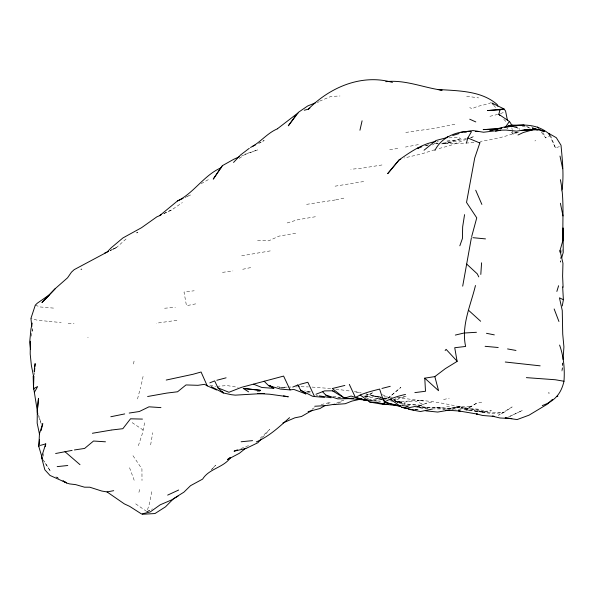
<?xml version="1.0" encoding="UTF-8"?>
<svg xmlns="http://www.w3.org/2000/svg" width="594" height="594" viewBox="0 0 594 594"><rect width="100%" height="100%" fill="white"/><g stroke="black" fill="none" stroke-linecap="round" stroke-linejoin="round"><path stroke-width="0.45" stroke-dasharray="2.97 2.23" d="M34.266 374.628L34.415 372.787M562.659 363.001L561.887 371.844L562.718 362.941M562.117 249.554L561.835 252.272L562.035 250.527M133.561 364.003L134.422 358.887M150.638 444.876L152.717 432.729M138.387 445.7L142.189 434.125L144.795 422.156M151.774 491.721L149.413 503.771L146.918 511.62L135.588 503.786L134.883 502.324M141.365 384.429L143.34 375.2M43.08 456.311L43.652 453.653M31.088 336.241L32.276 331.2L32.262 328.504M137.526 398.945L140.622 387.139M560.929 260.454L560.417 262.221L560.231 256.831M138.885 492.329L140.006 488.736M522.364 126.232L530.91 128.341L531.986 126.529M262.481 437.637L269.661 429.462L260.313 438.179M211.776 469.453L215.607 465.184L211.405 469.557M126.062 239.003L116.417 247.579L110.172 250.601M387.719 398.596L400.898 387.34L387.043 398.96L382.543 399.272M317.352 102.769L318.852 101.7M239.271 158.435L245.716 153.92L257.855 149.837L241.751 155.687M163.729 213.706L171.859 209.808L182.351 202.599M481.727 402.175L476.329 403.371L466.446 409.288L454.484 407.016L471.681 406.43L459.778 409.392L435.877 407.224L453.103 409.066L460.899 406.756L454.172 407.729L446.398 406.355M365.258 397.468L373.329 392.344L364.293 396.54M432.298 145.025L438.283 141.253M311.961 409.229L314.278 407.788M491.275 102.584C485.194 105.316 478.007 105.346 472.067 108.821L469.713 107.507M476.329 403.371L466.446 409.288L478.393 409.207L485.699 411.427M327.598 404.017L330.635 402.22L318.971 405.167M338.565 403.178L343.785 400.141M201.203 183.687L208.754 179.381M258.561 143.555L264.182 140.518L259.43 142.894M147.297 511.709L149.762 510.432M541.349 132.098L545.671 137.912L550.207 135.625M146.918 511.62L152.458 508.88M185.432 197.29L190.31 195.003L185.491 197.238M163.937 213.469L171.859 209.808M336.494 403.178L342.842 400.289M319.602 101.166L330.873 96.443L339.983 95.99M431.638 402.116L426.7 403.074L417.359 406.719M517.329 132.158C505.42 136.835 492.901 139.56 480.279 141.402M500.467 113.647L504.685 112.006M415.867 407.284L426.7 403.074M240.874 448.559L249.376 445.285M466.476 139.256L450.341 145.441L438.186 148.767M470.723 137.734L474.123 136.523L470.693 137.4M511.315 132.269L513.216 134.088L519.141 132.076M516.706 132.21L513.617 133.219L516.98 132.284M425.861 145.686L429.262 144.609L423.448 146.228M434.741 149.747L421.287 154.002L404.128 158.004M549.383 134.935L555.435 147.869L559.407 146.629M453.111 141.06L461.545 138.469L453.074 140.555L446.012 141.12L453.111 141.06L453.074 140.555M287.154 222.943L297.965 219.698L316.802 216.498M534.882 140.934L535.825 140.659M393.131 399.524L406.259 396.131L395.767 400.029L394.015 400.089M466.401 138.506L456.964 140.934L441.602 143.859M443.592 399.569L449.22 398.151M489.939 116.313L497.609 114.449M454.863 124.265L436.545 127.985L405.747 132.447M335.87 199.844L344.832 197.921M242.701 269.29L251.685 267.374M295.663 233.234L279.15 236.1L268.733 240.808L256.786 240.548M270.255 250.891L241.097 255.91M195.693 303.868L186.464 305.702L184.014 292.04L194.179 290.778M335.231 199.978L305.568 204.514M418.391 144.609L405.45 147.06M363.662 181.526L333.969 186.36M176.893 320.277L156.281 323.225M381.972 164.961L362.11 168.161L350.794 169.29M389.716 149.777L399.495 148.129M421.985 403.809L414.389 400.705L402.472 402.435L395.441 401.366M460.899 406.756L447.831 408.665L453.103 409.066L432.655 408.887M441.632 143.934L451.715 142.471L442.671 143.05M222.475 272.371L232.885 270.931M442.946 409.845L444.698 409.66M164.59 308.234L175.364 307.328M216.988 386.3L227.079 385.588L238.179 387.362M381.645 399.331L368.644 399.287M414.389 400.705L397.2 401.819L401.299 402.866L395.329 401.329M438.142 143.332L434.526 143.562L438.201 143.458M413.624 409.979L418.243 409.689L413.795 409.155M473.953 142.627L458.397 143.444L441.869 143.354M449.042 137.86L459.749 137.407M281.162 388.023L285.751 387.852L275.779 386.516M295.597 386.902L297.431 386.85M301.106 386.746L308.449 386.924M279.069 387.295L287.333 387.11M288.253 387.095L291.008 387.036M337.578 397.824L341.253 397.861M380.487 396.799L363.728 396.087M405.011 406.281L408.687 406.415M416.951 406.727L441.52 408.115L417.196 406.608M312.125 387.08L332.269 388.669M393.926 399.948L395.767 400.029L393.956 399.732M415.592 409.578L418.243 409.689M384.162 396.851L392.434 397.223M381.823 398.7L376.603 398.44L383.821 399.524M382.692 398.745L387.043 398.96M306.474 391.372L311.07 391.602L304.722 390.8M428.059 408.642L422.549 408.353L417.419 407.336M87.689 337.719L88.202 337.756M53.497 308.1L40.14 306.964L35.298 305.16M417.701 407.41L427.814 408.115L416.929 406.771M513.884 127.413L517.567 127.688L519.854 129.173M369.32 400.356L380.353 401.18L369.475 400.237M401.485 405.709L408.739 406.274M401.574 405.709L407.09 406.133L395.307 401.247M365.258 396.658L367.033 396.807L364.137 396.309L381.912 399.413M478.393 409.207L461.167 407.744C470.96 410.164 481.259 414.011 491.357 410.736L479.826 411.709L474.547 410.64L486.508 412.659L503.705 412.592L512.154 406.927L498.47 415.221L503.705 412.592L491.78 413.639L479.826 411.709L485.09 411.998C462.436 407.907 440.206 401.306 417.055 400.222L423.336 400.95L396.109 397.386M68.139 323.247L74.042 323.767M49.072 321.354L61.189 322.587M47.364 321.22L36.947 320.114L30.94 318.399M315.941 395.092L317.783 395.307M469.275 410.38L464.003 409.704L481.229 411.894M335.892 389.129L350.883 391.149M466.669 96.221L478.623 97.899M354.306 391.632L360.855 392.886M333.115 396.28L340.369 397.445M383.071 397.935L365.971 393.933M383.976 398.084L387.607 398.685M389.82 400.75L393.332 401.373M257.113 391.283L262.125 392.203M393.919 400.839L402.472 402.435L393.844 400.467M365.8 393.904L381.096 397.839M356.014 391.877L361.286 392.99M209.868 385.098L215.689 386.382M386.946 398.893L381.801 397.705M373.255 395.715L380.947 397.505M381.957 398.054L387.08 399.346M396.755 402.279L410.588 405.984M307.425 392.174L311.739 393.48M365.949 397.698L372.601 400.816M526.447 126.21L530.91 128.341M382.365 394.654L389.07 397.854M516.052 126.96L517.567 127.688M515.31 126.856L519.876 129.433M58.479 478.281L55.272 476.455L58.361 478.237M143.251 430.063L131.905 422.483L131.215 421.072M505.613 126.804L508.145 129.232M503.771 119.349L506.875 122.505M493.711 105.19L496.525 108.717M42.983 459.704L50.616 471.51L43.897 460.914M542.894 132.566L545.671 137.912M132.989 455.702L141.936 468.948L142.003 480.524M550.504 135.35L555.435 147.869M129.559 467.73L134.185 480.271M38.699 416.646L41.38 424.279L38.588 414.991M511.828 127.881L512.228 129.655M512.422 130.539L513.216 134.088M32.083 329.373L32.276 331.2M561.204 189.389L561.352 191.164M522.297 410.491L508.323 417.077L522.297 410.491M116.417 247.579L110.083 250.586L116.417 247.579M421.109 405.301L409.162 404.64L403.89 403.779L421.109 405.301"/><path stroke-width="0.89" d="M30.376 341.216L30.197 354.002L31.393 365.607L33.606 376.499M563.283 228.846L563.127 240.793C562.139 220.411 564.642 199.666 560.357 179.648M37.808 414.1L33.561 387.318M33.591 385.573L33.732 375.957L33.479 388.721L37.637 386.56L34.37 392.3M542.263 405.576C554.44 401.225 561.115 393.933 563.981 381.251C564.879 369.023 563.728 356.66 559.593 345.069M40.34 445.396L45.745 443.896L41.498 457.128L42.508 458.969L38.825 446.621L39.449 433.665L42.775 423.626L41.09 430.598M480.806 274.45L481.586 262.815M563.045 359.385L563.921 346.911L562.726 334.103L562.258 310.514L559.451 297.832L563.387 299.71L562.28 305.917M34.482 371.866L34.771 368.183M34.92 366.342L35.135 363.58L34.155 371.517M37.214 412.399L38.484 398.314L37.318 410.766L37.162 423.128L39.449 434.006M38.825 446.621L39.494 439.419M562.102 189.404C564.01 174.77 562.355 159.883 561.011 145.248L556.296 137.689L548.626 133.316L549.383 134.935M464.567 214.627L462.652 226.834L462.422 238.506L459.838 245.797M462.696 286.159L471.406 237.689M32.232 323.114L30.933 329.121L29.7 342.122L30.576 349.428M45.174 446.554L45.745 443.896M359.942 130.235L362.088 120.805M475.467 285.506C470.671 305.435 461.033 325.631 465.629 346.451L454.729 347.72L457.12 361.397L445.329 368.644L434.838 376.603L424.777 378.163L425.497 391.253L414.857 392.612M500.051 115.563L498.812 114.3L500.029 109.838L504.016 108.932L505.576 111.063L507.387 120.137M466.424 143.095L467.834 137.979L471.339 131.89M471.681 236.583L476.752 217.85L466.528 202.435L474.717 157.997L479.826 142.983L467.834 137.979M560.075 252.339L560.016 250.542L563.142 239.575L563.03 227.918M561.694 257.789L563.231 252.472L563.142 239.575M556.86 291.424L558.598 285.736M221.97 166.216L213.246 179.121L222.379 165.681M498.812 114.3L509.407 121.48L505.613 126.804L512.273 125.141L524.212 125.141L519.691 125.601M295.879 115.258L288.305 125.824L298.7 112.11L307.714 105.955L315.362 102.873M289.553 417.671C279.336 426.804 269.208 436.375 256.311 441.921M434.867 150.527C441.468 137.036 456.667 131.103 470.945 131.348M445.136 350.505L446.116 349.354L457.187 361.286M261.286 438.996L257.863 442.745L245.983 448.477L234.073 451.18L237.474 449.873M142.367 514.263L154.96 513.55L165.481 506.845L173.582 498.633L183.932 492.144L190.54 485.677L202.628 479.106C209.125 468.562 223.203 467.805 230.353 457.863M55.383 288.506L42.026 302.45L55.383 288.506L67.575 277.784L71.458 272.163L74.161 269.669L107.054 252.116L111.152 247.839L122.913 237.949L141.498 227.725L156.935 216.788L159.66 215.659L177.458 200.965L183.086 198.359M233.546 162.452L240.459 155.049L249.235 148.329M43.941 300.386L49.146 294.995L37.288 303.2L35.298 305.16L30.94 318.399L31.801 326.626M304.291 110.239L308.338 109.177C329.819 87.355 361.687 73.552 392.441 82.41M552.472 399.376L547.512 404.054L529.016 415.184L517.122 419.564L505.167 417.909L511.85 418.592L499.903 417.976L492.24 416.127M360.135 394.965L369.832 402.079L376.499 402.22L383.011 403.905L384.697 402.22L400.415 406.11L395.144 405.219L384.697 402.22L383.152 399.888L379.618 389.077C371.324 391.26 362.837 393.094 355.442 397.52L351.158 396.042L344.505 398.166L332.484 390.793L324.599 390.882L315.993 394.238M424.064 150.215L435.899 140.518L445.47 138.008L448.091 136.59M297.891 113.023L277.405 128.801M230.101 457.484L227.487 459.57L239.36 453.296L245.797 448.143M308.338 109.177L309.838 108.108M178.066 496.101L172.074 499.725L160.194 504.803L150.193 511.954L141.572 513.996L129.655 506.363L124.369 503.898L107.039 491.929L101.767 491.045L89.783 487.206L84.519 487.184L75.713 484.637L69.706 483.924L66.862 483.145L63.001 480.91M325.319 405.368L320.01 408.509L308.1 411.635M312.555 410.142L301.477 416.491L294.817 417.834L282.937 422.958M222.705 165.481L233.836 159.237L239.375 156.757M277.331 128.868C267.107 133.182 260.157 142.649 250.512 147.475M221.042 167.798C203.957 175.23 194 192.953 177.458 200.965M252.309 146.458L255.472 144.869M104.537 253.215L108.502 251.336M518.005 135.001L523.24 132.536L532.818 129.796M159.979 215.295L161.561 214.568M167.664 495.106L178.645 490.035M292.745 387.073L297.958 384.927L299.168 386.308M209.816 382.863L214.664 380.903L217.976 387.875L223.299 392.968L231.296 394.691L235.261 395.144L264.382 393.436L262.711 393.466M400.764 159.303L399.086 159.949L387.682 173.663L399.175 159.86C410.261 152.064 422.156 143.778 435.758 141.543M421.866 146.733L417.374 148.374L419.074 147.839M452.717 135.514L459.103 133.553M304.618 392.53L305.828 393.919L293.844 389.412L290.102 389.909L283.598 376.084L241.483 387.347L228.942 392.27L217.976 387.875M504.618 127.42L512.273 125.141L496.777 128.824L483.174 129.611L497.891 128.876M136.768 232.729L137.689 232.462M556.407 396.614L557.855 396.183M523.708 130.405L527.071 129.47L539.01 129.641L544.29 131.155L541.572 130.888M314.723 406.251L326.648 405.554L335.061 404.143M216.81 380.279L226.106 377.821M299.606 384.444L307.841 382.276L314.538 396.54L324.48 397.393M381.942 388.446L390.251 386.308M344.854 385.439L332.291 388.528L344.505 398.166L368.406 400.289L363.134 399.68L355.442 397.52L349.317 384.377M405.539 394.416C398.574 395.96 391.661 398.017 385.424 401.529L383.152 399.888M455.323 335.075L463.936 333.034L476.44 332.298M81.051 269.32L81.653 269.186M361.241 398.975L351.886 401.113L345.24 403.72L333.316 404.625M166.223 380.049L193.08 374.265L201.076 372.015L207.239 385.848L216.595 389.983M495.493 131.267L500.749 130.16L506.014 130.071L516.557 131.17L527.071 129.47L530.694 129.826M110.811 416.743L124.718 413.921M432.41 409.036L420.493 411.531L408.531 409.273M407.595 407.959L416.839 406.125M55.621 453.512L72.104 450.378M107.039 491.929L113.699 490.674M147.609 396.517L166.788 393.087L177.576 391.773L185.996 384.942L197.936 385.313L204.596 384.325L207.239 385.848M449.621 410.009L437.704 412.065L425.757 410.855M111.516 430.034L92.389 433.271M129.217 413.053L139.338 411.516L148.997 406.816L160.944 407.61M461.1 132.336L473.017 130.554L483.568 132.239L500.749 130.16M74.428 449.955L84.615 448.44L93.525 441.023L105.472 441.802M111.947 429.967L122.847 428.697L130.517 418.8L142.456 419.089M57.187 466.624L67.768 465.503M516.973 125.876L507.024 126.893C522.252 123.983 537.073 123.455 549.591 134.303M241.142 441.765L252.576 440.637M500.029 109.838L487.526 110.573L504.016 108.932L492.018 103.081L493.146 104.492M464.723 132.143L466.528 132.046M475.579 131.556L478.296 131.408L475.542 131.385M385.758 81.69C405.019 79.448 423.277 87.652 442.107 90.206L438.231 89.568M530.865 130.027L521.814 130.457L539.01 129.641L536.293 129.767M259.378 393.525L257.707 393.555L269.654 394.216L288.313 396.792L283.464 395.879M353.445 398.559L337.838 398.871L325.861 395.121L322.394 391.557M358.538 399.213L361.293 399.235M344.505 398.166L346.317 398.195M350.846 398.277L353.564 398.329M438.372 89.479C458.397 90.912 481.385 90.6 497.304 104.626L497.876 106.267M388.276 404.477L381.786 404.15L369.832 402.079M526.366 377.636L555.279 379.744L563.981 381.251M270.084 385.58L273.819 388.313L261.872 387.496L253.631 384.214M399.673 405.568L395.144 405.219L399.74 405.568M445.775 410.15L460.164 411.033L458.62 410.907L477.398 414.085L476.366 413.892L482.677 415.488L494.624 416.453L492.961 416.112M384.808 404.054L383.011 403.905L400.415 406.11M386.605 404.21L388.394 404.358M365.852 399.918L363.134 399.68L369.112 400.831M485.127 346.309L498.218 347.512M472.935 237.682L485.491 238.892M505.271 362.013L540.161 365.837M243.265 388.431L260.491 390.332L243.265 388.431L248.567 391.832M314.538 396.54L312.526 396.257L300.527 390.087L297.958 384.927M479.633 142.671L480.041 142.731M406.964 408.093L401.841 407.298L390.258 399.153L391.936 399.851M319.193 395.871L331.155 397.757L325.861 395.121M290.102 389.909L280.494 389.085L268.525 385.551L264.107 381.214M507.558 348.93L515.978 350.453M486.486 333.301L494.319 334.875M355.442 397.52L362.355 398.99M406.741 408.405L401.841 407.298L410.261 409.214M411.946 409.593L413.624 409.979M544.29 131.155L532.321 127.985L537.496 129.886M469.72 119.208L475.801 121.918M332.484 390.793L334.132 391.535M268.525 385.551L273.819 388.313M211.293 386.649L223.299 392.968L222.215 391.461M63.291 481.021L66.498 482.848L49.993 475.438L44.832 469.772L41.498 457.128M300.527 390.087L305.828 393.919M65.013 451.73L79.997 464.671M468.592 310.32L480.643 321.257M424.777 378.163L438.565 390.704L434.838 376.603M466.698 264.078L477.279 273.871L478.771 276.886M537.57 127.012L538.758 128.245M509.407 121.48L510.84 123.441L511.241 125.215M475.705 190.221L481.875 204.433M554.15 308.962L558.939 321.495M548.804 392.723L548.99 393.213M560.016 250.542L562.949 263.216L562.615 276.143L563.097 287.251M560.001 156.051L562.689 168.741M560.387 203.267L563.015 215.964M562.659 286.857L563.387 299.71M33.167 376.195L33.539 389.07M496.517 129.032L489.857 130.428L501.774 128.17L496.517 129.032"/></g></svg>
